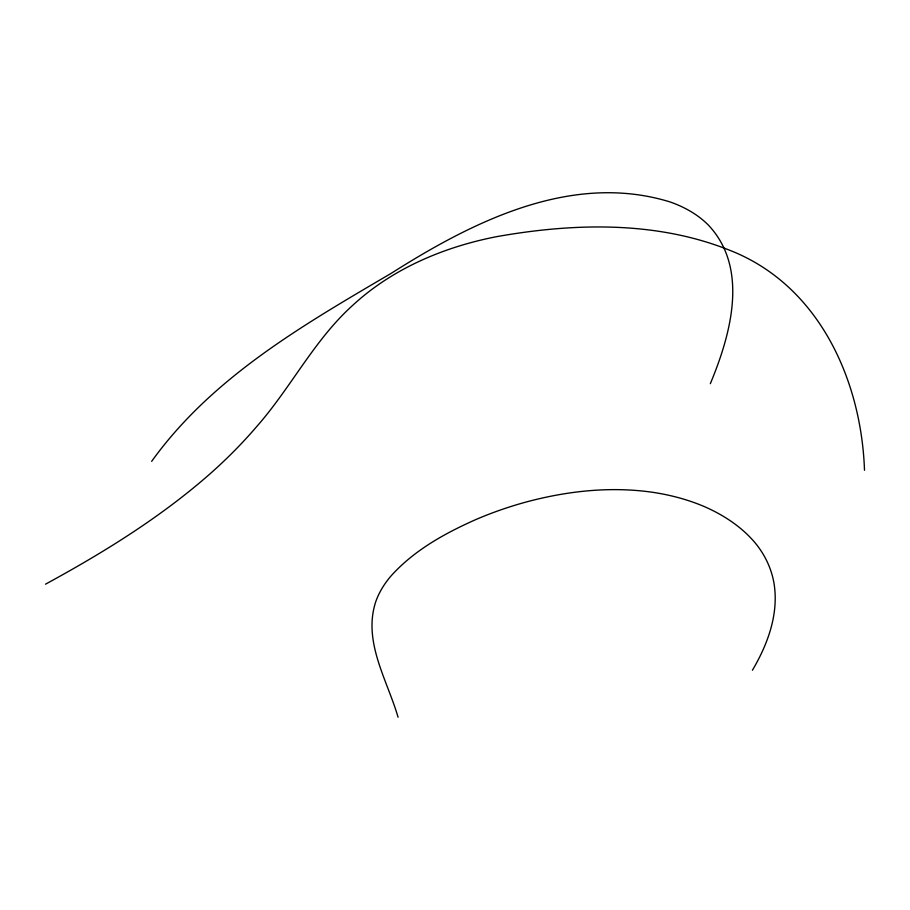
<?xml version="1.0" encoding="UTF-8"?>
<svg xmlns="http://www.w3.org/2000/svg" width="910" height="910" viewBox="0 0 910 910"><rect width="100%" height="100%" fill="white"/><g stroke="black" fill="none" stroke-linecap="round" stroke-linejoin="round"><path stroke-width="1.36" d="M710.335 383.679C730.616 334.971 749.385 268.632 708.389 225.1A140.481 94.663 -15.4 0 0 670.056 201.94C571.628 171.603 472.734 221.619 391.277 273.284C303.61 324.836 212.269 377.013 151.651 461.37M752.411 670.249C767.915 644.053 779.188 613.317 773.875 582.514A185.424 124.943 -15.4 0 0 755.334 543.088C741.878 527.038 724.076 515.31 705.034 506.893A215.67 145.316 -15.4 0 0 655.063 492.663C612.419 486.065 568.716 490.717 527.208 501.728A260.76 175.698 -15.4 0 0 476.328 519.348C445.092 533.169 414.175 550.197 391.084 575.893A108.37 73.016 -15.4 0 0 375.739 601.726C362.68 641.675 387.239 679.918 398.068 717.239M45.5 584.186C103.865 552.404 160.877 517.187 210.858 473.109A480.309 323.641 -15.4 0 0 256.768 426.494C290.768 387.933 313.882 340.522 352.272 305.737C392.13 268.7 443.898 246.906 496.837 236.623C573.493 223.018 655.348 220.755 728.83 249.92C818.363 284.375 861.326 379.288 864.5 470.288"/></g></svg>
